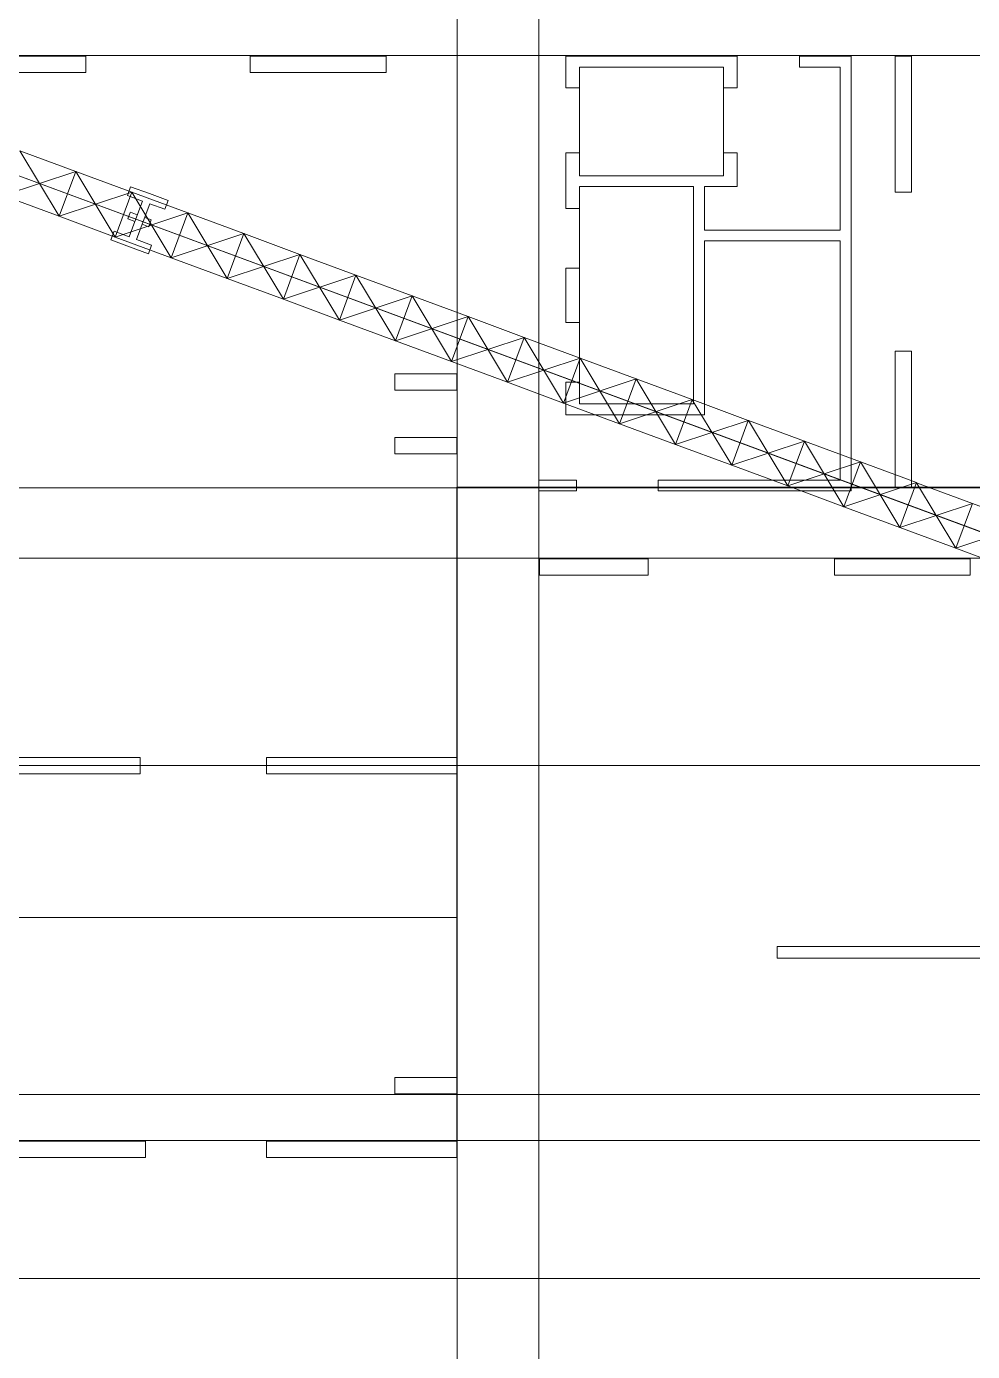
# Model space of a CAD drawing. Header units: millimetres. Extents: x -41779 to 122129, y -6962 to 59838.
# Drawn here: x 39353 to 56766, y 16936 to 41317 of the extents above; entities that cross this region are included whole.
import ezdxf

# ---------------------------------------------------------------- set-up
doc = ezdxf.new("R2010")
doc.units = ezdxf.units.MM
doc.linetypes.add('Grid Line', pattern=[10, 8, -1, 0, -1])
for name, color, linetype, lineweight in [('A-FLOR', 192, 'Continuous', 5), ('A-WALL', 113, 'Continuous', 15), ('S-GRID', 1, 'Continuous', 5), ('Site Planning 180317_dwg', 8, 'Continuous', 5), ('VATLIEU', 32, 'Continuous', 13)]:
    doc.layers.add(name, color=color, linetype=linetype, lineweight=lineweight)

# ---------------------------------------------------------------- blocks, each defined once
blk = doc.blocks.new('BMS-SUPPER STRUCTURE_180317_rvt-1-GF')
at = {"layer": 'A-FLOR', "color": 9}
for p, q in [((52183, 40571), (49533, 40571)), ((49533, 40571), (49533, 40191)), ((52183, 40191), (52183, 40571)), ((49533, 40191), (49533, 38991)), ((52183, 38991), (52183, 40191)), ((49533, 38991), (49533, 38571)), ((52183, 38571), (52183, 38991)), ((49533, 38571), (52183, 38571)), ((49533, 38371), (49533, 37971)), ((51633, 38371), (49533, 38371)), ((51633, 34371), (51633, 38371)), ((49533, 37971), (49533, 36871)), ((49533, 36871), (49533, 35871)), ((49533, 35871), (49533, 34771)), ((49533, 34771), (49533, 34371)), ((49533, 34371), (51633, 34371)), ((48783, 32841), (47273, 32841)), ((47273, 32841), (47273, 27866)), ((49478, 32841), (48783, 32841)), ((50983, 32841), (49478, 32841)), ((54533, 32841), (50983, 32841)), ((55343, 32841), (54533, 32841)), ((55643, 32841), (55343, 32841)), ((62433, 32841), (55643, 32841)), ((47273, 27866), (47273, 27566)), ((47273, 27566), (47273, 24921)), ((47063, 24921), (38153, 24921)), ((47273, 24921), (47063, 24921)), ((47273, 20816), (37933, 20816))]:
    blk.add_line(p, q, dxfattribs=at)
at = {"layer": 'A-FLOR', "color": 253}
for p, q in [((49533, 40191), (49533, 40571)), ((49533, 40571), (52183, 40571)), ((52183, 40571), (52183, 40191)), ((49533, 38571), (49533, 38991)), ((52183, 38991), (52183, 38571)), ((52183, 38571), (49533, 38571)), ((49533, 38371), (51633, 38371)), ((49533, 37971), (49533, 38371)), ((51633, 38371), (51633, 34371)), ((49533, 35871), (49533, 36871)), ((49533, 34371), (49533, 34771)), ((51633, 34371), (49533, 34371)), ((48783, 32841), (49478, 32841)), ((50983, 32841), (54533, 32841)), ((55343, 32841), (55643, 32841)), ((47273, 27566), (47273, 27866))]:
    blk.add_line(p, q, dxfattribs=at)
at = {"layer": 'A-FLOR', "color": 8}
for p, q in [((49533, 38991), (49533, 40191)), ((52183, 40191), (52183, 38991)), ((49533, 36871), (49533, 37971)), ((49533, 34771), (49533, 35871)), ((47273, 27866), (47273, 32841)), ((47273, 32841), (48783, 32841)), ((49478, 32841), (50983, 32841)), ((54533, 32841), (55343, 32841)), ((55643, 32841), (62433, 32841)), ((47273, 24921), (47273, 27566)), ((37943, 24921), (47273, 24921)), ((47283, 24921), (47273, 24921)), ((47283, 20816), (47283, 24921)), ((37933, 20816), (47063, 20816)), ((47063, 20816), (47273, 20816)), ((47273, 20816), (47283, 20816))]:
    blk.add_line(p, q, dxfattribs=at)
at = {"layer": 'A-FLOR', "color": 254}
for p, q in [((48783, 32841), (47273, 32841)), ((47273, 32841), (47273, 27866)), ((47273, 27866), (47273, 32841)), ((47273, 32841), (48783, 32841)), ((49478, 32841), (48783, 32841)), ((48783, 32841), (49478, 32841)), ((50983, 32841), (49478, 32841)), ((49478, 32841), (50983, 32841)), ((54533, 32841), (50983, 32841)), ((50983, 32841), (54533, 32841)), ((55343, 32841), (54533, 32841)), ((54533, 32841), (55343, 32841)), ((55643, 32841), (55343, 32841)), ((55343, 32841), (55643, 32841)), ((62433, 32841), (55643, 32841)), ((55643, 32841), (62433, 32841)), ((47273, 27866), (47273, 27566)), ((47273, 27566), (47273, 27866)), ((47273, 27566), (47273, 24921)), ((47273, 24921), (47273, 27566)), ((47273, 24921), (37943, 24921)), ((38153, 24921), (47063, 24921)), ((47063, 24921), (47273, 24921)), ((47273, 24921), (47273, 21976)), ((47273, 24921), (47283, 24921)), ((47283, 24921), (47283, 24386)), ((47283, 24386), (47283, 24176)), ((47283, 24176), (47283, 20816)), ((47273, 21676), (47273, 21976)), ((47273, 21976), (47273, 21676)), ((47273, 21676), (47273, 20816)), ((37933, 20816), (47273, 20816)), ((47063, 20816), (37933, 20816)), ((47273, 20816), (47063, 20816)), ((47283, 20816), (47273, 20816))]:
    blk.add_line(p, q, dxfattribs=at)
at = {"layer": 'A-FLOR', "color": 10}
for p, q in [((47273, 21976), (47273, 24921)), ((47273, 20816), (47273, 21676))]:
    blk.add_line(p, q, dxfattribs=at)
at = {"layer": 'A-WALL', "color": 55, "lineweight": 18}
for p, q in [((40443, 40771), (37943, 40771)), ((40443, 40471), (40443, 40771)), ((45973, 40771), (43473, 40771)), ((43473, 40771), (43473, 40471)), ((45973, 40471), (45973, 40771)), ((49533, 40771), (49283, 40771)), ((49283, 40771), (49283, 40191)), ((52183, 40771), (49533, 40771)), ((52433, 40771), (52183, 40771)), ((52433, 40191), (52433, 40771)), ((54333, 40771), (53583, 40771)), ((53583, 40771), (53583, 40571)), ((54533, 40771), (54333, 40771)), ((54533, 37571), (54533, 40771)), ((55643, 40771), (55343, 40771)), ((55343, 40771), (55343, 38271)), ((55643, 38271), (55643, 40771)), ((49533, 40571), (52183, 40571)), ((49533, 40191), (49533, 40571)), ((52183, 40571), (52183, 40191)), ((53583, 40571), (54333, 40571)), ((54333, 40571), (54333, 37571)), ((37943, 40471), (40443, 40471)), ((43473, 40471), (45973, 40471)), ((49283, 40191), (49533, 40191)), ((52183, 40191), (52433, 40191)), ((49533, 38991), (49283, 38991)), ((49283, 38991), (49283, 37971)), ((49533, 38571), (49533, 38991)), ((52433, 38991), (52183, 38991)), ((52183, 38991), (52183, 38571)), ((52433, 38571), (52433, 38991)), ((52183, 38571), (49533, 38571)), ((52433, 38371), (52433, 38571)), ((49533, 38371), (51633, 38371)), ((49533, 37971), (49533, 38371)), ((51633, 38371), (51633, 34371)), ((51833, 38371), (52433, 38371)), ((51833, 37571), (51833, 38371)), ((55343, 38271), (55643, 38271)), ((49283, 37971), (49533, 37971)), ((54333, 37571), (51833, 37571)), ((54533, 37371), (54533, 37571)), ((51833, 37371), (54333, 37371)), ((51833, 34371), (51833, 37371)), ((54333, 37371), (54333, 32971)), ((54533, 32971), (54533, 37371)), ((49533, 36871), (49283, 36871)), ((49283, 36871), (49283, 35871)), ((49533, 35871), (49533, 36871)), ((49283, 35871), (49533, 35871)), ((55643, 35341), (55343, 35341)), ((55343, 35341), (55343, 32841)), ((55643, 32841), (55643, 35341)), ((47273, 34926), (46133, 34926)), ((46133, 34926), (46133, 34626)), ((47273, 34626), (47273, 34926)), ((46133, 34626), (47273, 34626)), ((49533, 34771), (49283, 34771)), ((49283, 34771), (49283, 34171)), ((49533, 34371), (49533, 34771)), ((49283, 34171), (49533, 34171)), ((51633, 34371), (49533, 34371)), ((49533, 34171), (51833, 34171)), ((51833, 34171), (51833, 34371)), ((47273, 33756), (46133, 33756)), ((46133, 33756), (46133, 33456)), ((47273, 33456), (47273, 33756)), ((46133, 33456), (47273, 33456)), ((49478, 32971), (48783, 32971)), ((48783, 32971), (48783, 32771)), ((49478, 32771), (49478, 32971)), ((54333, 32971), (50983, 32971)), ((50983, 32971), (50983, 32771)), ((54533, 32771), (54533, 32971)), ((48783, 32771), (49478, 32771)), ((50983, 32771), (54533, 32771)), ((55343, 32841), (55643, 32841)), ((50793, 31521), (48793, 31521)), ((48793, 31521), (48793, 31221)), ((50793, 31221), (50793, 31521)), ((56723, 31521), (54223, 31521)), ((54223, 31521), (54223, 31221)), ((56723, 31221), (56723, 31521)), ((48793, 31221), (50793, 31221)), ((54223, 31221), (56723, 31221)), ((41443, 27866), (37943, 27866)), ((41443, 27566), (41443, 27866)), ((47273, 27866), (43773, 27866)), ((43773, 27866), (43773, 27566)), ((47273, 27566), (47273, 27866)), ((37943, 27566), (41443, 27566)), ((43773, 27566), (47273, 27566)), ((58373, 24386), (53173, 24386)), ((53173, 24386), (53173, 24176)), ((53173, 24176), (58373, 24176)), ((47273, 21976), (46133, 21976)), ((46133, 21976), (46133, 21676)), ((47273, 21676), (47273, 21976)), ((46133, 21676), (47273, 21676)), ((41543, 20806), (39043, 20806)), ((41543, 20506), (41543, 20806)), ((47273, 20806), (43773, 20806)), ((43773, 20806), (43773, 20506)), ((47273, 20506), (47273, 20806)), ((39043, 20506), (41543, 20506)), ((43773, 20506), (47273, 20506))]:
    blk.add_line(p, q, dxfattribs=at)
blk = doc.blocks.new('Site Planning 180317_dwg_TC1-985155-GF')
at = {"layer": 'VATLIEU', "color": 241}
for p, q in [((1145636, -337445), (1188674, -353366)), ((1157710, -341911), (1209299, -361003)), ((1163756, -344618), (1165093, -344174)), ((1164788, -344999), (1166125, -344556)), ((1165819, -345381), (1167156, -344937)), ((1166100, -344925), (1166225, -344971)), ((1166851, -345763), (1168188, -345319)), ((1167882, -346145), (1169219, -345701)), ((1168914, -346526), (1170251, -346083)), ((1169946, -346908), (1171283, -346465)), ((1170977, -347290), (1172314, -346846)), ((1172009, -347672), (1173346, -347228)), ((1173041, -348054), (1174378, -347610)), ((1174072, -348435), (1175409, -347992)), ((1175104, -348817), (1176441, -348373)), ((1176135, -349199), (1177472, -348755)), ((1177167, -349581), (1178504, -349137)), ((1178199, -349962), (1179536, -349519)), ((1179230, -350344), (1180567, -349900)), ((1180262, -350726), (1181599, -350282)), ((1181294, -351108), (1182631, -350664))]:
    blk.add_line(p, q, dxfattribs=at)
at = {"layer": 'VATLIEU', "color": 241, "flags": 128}
for points in [[(1163030, -343410), (1163756, -344618), (1164788, -344999), (1165093, -344174), (1164061, -343792)], [(1164061, -343792), (1164788, -344999), (1165819, -345381), (1166125, -344556), (1165093, -344174)], [(1165093, -344174), (1165819, -345381), (1166851, -345763), (1167156, -344937), (1166125, -344556)], [(1166125, -344556), (1166851, -345763), (1167882, -346145), (1168188, -345319), (1167156, -344937)], [(1166179, -345096), (1166053, -345049), (1166097, -344932)], [(1167156, -344938), (1167882, -346145), (1168914, -346526), (1169219, -345701), (1168188, -345319)], [(1166363, -345022), (1166481, -345066), (1166435, -345191), (1166317, -345147)], [(1168188, -345319), (1168914, -346526), (1169946, -346908), (1170251, -346083), (1169220, -345701)], [(1169220, -345701), (1169946, -346908), (1170977, -347290), (1171283, -346465), (1170251, -346083)], [(1170251, -346083), (1170977, -347290), (1172009, -347672), (1172314, -346846), (1171283, -346465)], [(1171283, -346465), (1172009, -347672), (1173041, -348054), (1173346, -347228), (1172314, -346846)], [(1172314, -346846), (1173041, -348054), (1174072, -348435), (1174378, -347610), (1173346, -347228)], [(1173346, -347228), (1174072, -348435), (1175104, -348817), (1175409, -347992), (1174378, -347610)], [(1174378, -347610), (1175104, -348817), (1176135, -349199), (1176441, -348373), (1175409, -347992)], [(1175409, -347992), (1176135, -349199), (1177167, -349581), (1177472, -348755), (1176441, -348373)], [(1176441, -348374), (1177167, -349581), (1178199, -349962), (1178504, -349137), (1177473, -348755)], [(1177473, -348755), (1178199, -349962), (1179230, -350344), (1179536, -349519), (1178504, -349137)], [(1178504, -349137), (1179230, -350344), (1180262, -350726), (1180567, -349900), (1179536, -349519)], [(1179536, -349519), (1180262, -350726), (1181294, -351108), (1181599, -350282), (1180567, -349901)], [(1180567, -349901), (1181294, -351108), (1182325, -351490), (1182631, -350664), (1181599, -350282)]]:
    blk.add_lwpolyline(points, dxfattribs=at)
blk.add_lwpolyline([(1166103, -344455), (1166448, -344582), (1166793, -344710), (1166733, -344871), (1166457, -344769), (1166335, -345098), (1166213, -345428), (1166489, -345530), (1166430, -345691), (1166085, -345563), (1165740, -345435), (1165799, -345275), (1166075, -345377), (1166197, -345047), (1166319, -344718), (1166043, -344615)], close=True, dxfattribs=at)
blk = doc.blocks.new('Site Planning 180317_dwg-985132-GF')
blk.add_blockref('Site Planning 180317_dwg_TC1-985155-GF', (-181797, -295553))

msp = doc.modelspace()

# ---------------------------------------------------------------- linework, layer by layer
at = {"layer": 'S-GRID', "linetype": 'Grid Line'}
for p, q in [((47283, 55247), (47283, -1908)), ((48783, 55247), (48783, -1908)), ((76597, 40781), (-26915, 40781)), ((76597, 32831), (-26915, 32831)), ((76597, 31531), (-26915, 31531)), ((76597, 27716), (-26915, 27716)), ((76597, 21666), (-26915, 21666)), ((76597, 20816), (-26915, 20816)), ((76597, 18281), (-26915, 18281))]:
    msp.add_line(p, q, dxfattribs=at)

# ---------------------------------------------------------------- block references
at = {"lineweight": 5}
msp.add_blockref('BMS-SUPPER STRUCTURE_180317_rvt-1-GF', (0, 0), dxfattribs=at)
at = {"layer": 'Site Planning 180317_dwg', "color": 241, "lineweight": 13}
msp.add_blockref('Site Planning 180317_dwg-985132-GF', (-943036, 678377), dxfattribs=at)

doc.saveas('drawing.dxf')
